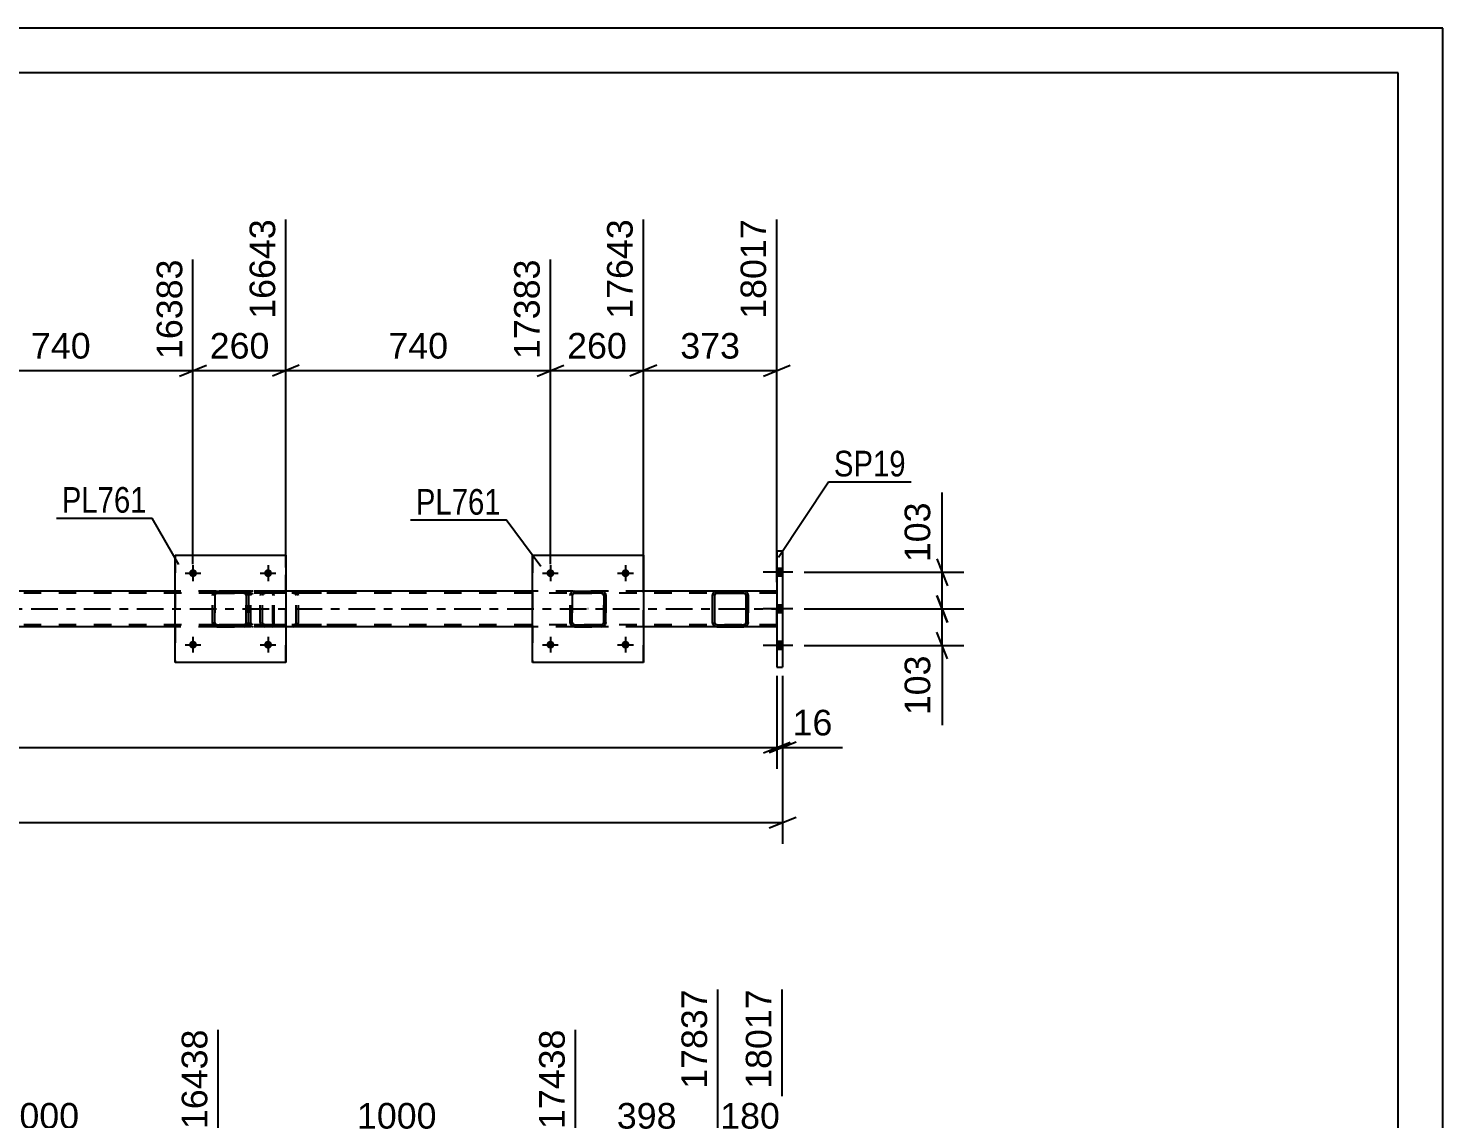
# Model space of a CAD drawing. Header units: millimetres. Extents: x 0 to 3377, y 0 to 1913.
# Drawn here: x 682.7 to 841, y 472 to 594 of the extents above; entities that cross this region are included whole.
import ezdxf

# ---------------------------------------------------------------- set-up
doc = ezdxf.new("R2010")
doc.units = ezdxf.units.MM
doc.linetypes.add('DXK_LINE_DOT2', pattern=[3.9198, 1.9599, -1.9599])
doc.linetypes.add('DXK_LINE_DOT3', pattern=[5.9187, 2.979, -0.9799, 0.9799, -0.9799])
doc.styles.add('Arial', font='ARIAL.TTF', dxfattribs={"height": 0.2})
doc.styles.add('Arial Narrow', font='ARIALN.TTF', dxfattribs={"height": 0.2})

# ---------------------------------------------------------------- blocks, each defined once
blk = doc.blocks.new('Unknown-203723820-1133')
at = {"color": 5, "linetype": 'Continuous'}
for p, q in [((841, 594), (0, 594)), ((841, 0), (841, 594)), ((836, 589), (5, 589)), ((836, 5), (836, 589))]:
    blk.add_line(p, q, dxfattribs=at)
blk = doc.blocks.new('Part-203723820-5735 - 5729')
at = {"color": 2, "linetype": 'Continuous'}
for p, q in [((766.49, 535.54), (767.13, 535.54)), ((766.49, 535.54), (766.49, 522.54)), ((767.13, 535.54), (767.13, 522.54)), ((766.49, 522.54), (767.13, 522.54))]:
    blk.add_line(p, q, dxfattribs=at)
blk = doc.blocks.new('Part-203723820-5750 - 5729')
at = {"color": 7, "linetype": 'DXK_LINE_DOT2'}
for p, q in [((708.72, 530.75), (708.68, 530.56)), ((708.68, 527.52), (708.68, 530.56)), ((708.94, 530.56), (708.96, 530.65)), ((708.94, 527.52), (708.94, 530.56)), ((708.96, 530.65), (709.01, 530.73)), ((709.19, 531.04), (709, 531.01)), ((709.01, 530.73), (709.1, 530.78)), ((709.1, 530.78), (709.19, 530.8)), ((718.08, 531.04), (709.19, 531.04)), ((718.08, 530.8), (709.19, 530.8)), ((712.62, 531.01), (712.43, 531.04)), ((712.43, 530.8), (712.53, 530.78)), ((712.53, 530.78), (712.61, 530.73)), ((712.61, 530.73), (712.67, 530.65)), ((712.67, 530.65), (712.68, 530.56)), ((712.68, 527.52), (712.68, 530.56)), ((712.9, 530.73), (712.9, 530.75)), ((712.94, 530.56), (712.9, 530.73)), ((712.94, 527.52), (712.94, 530.56)), ((708.68, 527.52), (708.72, 527.34)), ((708.96, 527.43), (708.94, 527.52)), ((709.01, 527.35), (708.96, 527.43)), ((709, 527.08), (709.19, 527.04)), ((709.1, 527.3), (709.01, 527.35)), ((709.19, 527.28), (709.1, 527.3)), ((718.08, 527.28), (709.19, 527.28)), ((712.53, 527.3), (712.43, 527.28)), ((712.43, 527.04), (712.62, 527.08)), ((712.61, 527.35), (712.53, 527.3)), ((712.67, 527.43), (712.61, 527.35)), ((712.68, 527.52), (712.67, 527.43)), ((712.9, 527.34), (712.94, 527.52)), ((718.08, 527.04), (709.19, 527.04))]:
    blk.add_line(p, q, dxfattribs=at)
for centre, start, end in [((709.17, 530.54), 110.7583, 155.68), ((712.45, 530.54), 24.32, 69.2417), ((709.17, 527.54), 204.32, 249.2417), ((712.45, 527.54), 290.7583, 335.68)]:
    blk.add_arc(centre, 0.496, start, end, dxfattribs=at)
blk = doc.blocks.new('Part-203723820-5755 - 5729')
at = {"color": 7, "linetype": 'DXK_LINE_DOT2'}
for p, q in [((766.49, 530.8), (91.16, 530.8)), ((711.55, 531.04), (699.15, 531.04)), ((751.55, 531.04), (739.15, 531.04)), ((766.49, 527.04), (766.49, 531.04)), ((766.49, 527.28), (91.16, 527.28)), ((711.55, 527.04), (699.15, 527.04)), ((751.55, 527.04), (739.15, 527.04)), ((762.82, 527.04), (759.76, 527.04))]:
    blk.add_line(p, q, dxfattribs=at)
at = {"color": 2, "linetype": 'Continuous'}
for p, q in [((699.15, 531.04), (671.55, 531.04)), ((739.15, 531.04), (711.55, 531.04)), ((766.49, 531.04), (751.55, 531.04)), ((699.15, 527.04), (671.55, 527.04)), ((739.15, 527.04), (711.55, 527.04)), ((759.76, 527.04), (751.55, 527.04)), ((766.49, 527.04), (762.82, 527.04))]:
    blk.add_line(p, q, dxfattribs=at)
at = {"color": 7, "linetype": 'DXK_LINE_DOT3'}
blk.add_line((91.16, 529.04), (766.49, 529.04), dxfattribs=at)
blk = doc.blocks.new('Bolt-203723820-5824 - 5729')
at = {"linetype": 'Continuous'}
for points in [[(767.13, 532.7), (767.13, 533.58), (766.49, 533.58), (766.49, 532.7)], [(767.13, 532.7), (767.13, 533.58), (766.49, 533.58), (766.49, 532.7)], [(767.13, 532.7), (767.13, 533.58), (766.49, 533.58), (766.49, 532.7)], [(767.13, 528.6), (767.13, 529.48), (766.49, 529.48), (766.49, 528.6)], [(767.13, 528.6), (767.13, 529.48), (766.49, 529.48), (766.49, 528.6)], [(767.13, 524.5), (767.13, 525.38), (766.49, 525.38), (766.49, 524.5)], [(767.13, 524.5), (767.13, 525.38), (766.49, 525.38), (766.49, 524.5)], [(767.13, 524.5), (767.13, 525.38), (766.49, 525.38), (766.49, 524.5)]]:
    blk.add_hatch(color=1, dxfattribs=at).paths.add_polyline_path(points)
at = {"color": 1, "linetype": 'Continuous'}
for p, q in [((767.13, 533.58), (766.49, 533.58)), ((767.13, 533.58), (766.49, 533.58)), ((767.13, 533.58), (766.49, 533.58)), ((768.29, 533.14), (764.97, 533.14)), ((768.29, 533.14), (764.97, 533.14)), ((768.29, 533.14), (764.97, 533.14)), ((767.13, 532.7), (766.49, 532.7)), ((767.13, 532.7), (766.49, 532.7)), ((767.13, 532.7), (766.49, 532.7)), ((768.29, 529.04), (764.97, 529.04)), ((768.29, 529.04), (764.97, 529.04)), ((767.13, 529.48), (766.49, 529.48)), ((767.13, 529.48), (766.49, 529.48)), ((767.13, 528.6), (766.49, 528.6)), ((767.13, 528.6), (766.49, 528.6)), ((768.29, 524.94), (764.97, 524.94)), ((768.29, 524.94), (764.97, 524.94)), ((768.29, 524.94), (764.97, 524.94)), ((767.13, 525.38), (766.49, 525.38)), ((767.13, 525.38), (766.49, 525.38)), ((767.13, 525.38), (766.49, 525.38)), ((767.13, 524.5), (766.49, 524.5)), ((767.13, 524.5), (766.49, 524.5)), ((767.13, 524.5), (766.49, 524.5))]:
    blk.add_line(p, q, dxfattribs=at)
blk = doc.blocks.new('Part-203723820-6000 - 5729')
at = {"color": 2, "linetype": 'Continuous'}
for p, q in [((699.15, 523.04), (699.15, 535.04)), ((699.15, 535.04), (699.15, 535.04)), ((699.15, 535.04), (711.55, 535.04)), ((711.55, 535.04), (711.55, 523.04)), ((699.15, 523.04), (699.15, 523.04)), ((711.55, 523.04), (699.15, 523.04))]:
    blk.add_line(p, q, dxfattribs=at)
at = {"color": 7, "linetype": 'DXK_LINE_DOT2'}
for p, q in [((699.15, 535.04), (699.15, 523.04)), ((699.15, 535.04), (699.15, 535.04)), ((711.55, 523.04), (711.55, 535.04)), ((699.15, 523.04), (699.15, 523.04))]:
    blk.add_line(p, q, dxfattribs=at)
blk = doc.blocks.new('Bolt-203723820-5936 - 5729')
at = {"linetype": 'Continuous'}
for points in [[(740.71, 533.04), (740.72, 533.13), (740.75, 533.22), (740.8, 533.3), (740.86, 533.37), (740.93, 533.42), (741.02, 533.46), (741.11, 533.48), (741.2, 533.48), (741.29, 533.46), (741.37, 533.42), (741.45, 533.37), (741.51, 533.3), (741.55, 533.22), (741.58, 533.13), (741.59, 533.04), (741.58, 532.95), (741.55, 532.86), (741.51, 532.78), (741.45, 532.71), (741.37, 532.66), (741.29, 532.62), (741.2, 532.6), (741.11, 532.6), (741.02, 532.62), (740.93, 532.66), (740.86, 532.71), (740.8, 532.78), (740.75, 532.86), (740.72, 532.95)], [(749.11, 533.04), (749.12, 533.13), (749.15, 533.22), (749.2, 533.3), (749.26, 533.37), (749.33, 533.42), (749.42, 533.46), (749.51, 533.48), (749.6, 533.48), (749.69, 533.46), (749.77, 533.42), (749.85, 533.37), (749.91, 533.3), (749.95, 533.22), (749.98, 533.13), (749.99, 533.04), (749.98, 532.95), (749.95, 532.86), (749.91, 532.78), (749.85, 532.71), (749.77, 532.66), (749.69, 532.62), (749.6, 532.6), (749.51, 532.6), (749.42, 532.62), (749.33, 532.66), (749.26, 532.71), (749.2, 532.78), (749.15, 532.86), (749.12, 532.95)]]:
    blk.add_hatch(color=1, dxfattribs=at).paths.add_polyline_path(points)
at = {"color": 1, "linetype": 'Continuous'}
for p, q in [((741.15, 533.92), (741.15, 532.16)), ((749.55, 533.92), (749.55, 532.16)), ((740.27, 533.04), (742.03, 533.04)), ((748.67, 533.04), (750.43, 533.04))]:
    blk.add_line(p, q, dxfattribs=at)
blk = doc.blocks.new('Part-203723820-5834 - 5729')
at = {"color": 2, "linetype": 'Continuous'}
for p, q in [((759.28, 530.56), (759.32, 530.74)), ((759.28, 530.56), (759.29, 530.56)), ((759.28, 527.52), (759.28, 530.56)), ((759.32, 530.74), (759.29, 530.56)), ((759.29, 527.52), (759.29, 530.56)), ((759.53, 530.56), (759.54, 530.65)), ((759.53, 527.52), (759.53, 530.56)), ((759.54, 530.65), (759.6, 530.73)), ((759.58, 531), (759.76, 531.04)), ((759.77, 531.04), (759.58, 531)), ((759.6, 530.73), (759.67, 530.78)), ((759.67, 530.78), (759.77, 530.8)), ((759.77, 531.04), (759.76, 531.04)), ((759.76, 531.04), (762.8, 531.04)), ((759.77, 531.04), (762.81, 531.04)), ((759.77, 530.8), (762.81, 530.8)), ((762.8, 531.04), (762.81, 531.04)), ((762.8, 531.04), (762.81, 531.04)), ((762.99, 531), (762.81, 531.04)), ((762.81, 530.8), (762.9, 530.78)), ((762.97, 530.73), (762.89, 530.78)), ((762.9, 530.78), (762.98, 530.73)), ((763.02, 530.65), (762.97, 530.73)), ((762.98, 530.73), (763.03, 530.65)), ((763.04, 530.56), (763.02, 530.65)), ((763.03, 530.65), (763.05, 530.56)), ((763.04, 530.56), (763.05, 530.56)), ((763.04, 527.52), (763.04, 530.56)), ((763.05, 527.52), (763.05, 530.56)), ((763.29, 530.56), (763.25, 530.74)), ((763.29, 527.52), (763.29, 530.56)), ((759.29, 527.52), (759.28, 527.52)), ((759.32, 527.34), (759.28, 527.52)), ((759.29, 527.52), (759.32, 527.34)), ((759.54, 527.43), (759.53, 527.52)), ((759.6, 527.35), (759.54, 527.43)), ((759.58, 527.08), (759.58, 527.08)), ((759.58, 527.08), (759.58, 527.08)), ((759.67, 527.3), (759.6, 527.35)), ((759.77, 527.28), (759.67, 527.3)), ((759.76, 527.28), (762.8, 527.28)), ((759.77, 527.28), (762.81, 527.28)), ((762.8, 527.28), (762.89, 527.3)), ((762.8, 527.28), (762.81, 527.28)), ((762.9, 527.3), (762.81, 527.28)), ((762.89, 527.3), (762.97, 527.35)), ((762.98, 527.35), (762.9, 527.3)), ((762.97, 527.35), (763.02, 527.43)), ((763.03, 527.43), (762.98, 527.35)), ((763.02, 527.43), (763.04, 527.52)), ((763.05, 527.52), (763.03, 527.43)), ((763.04, 527.52), (763.05, 527.52)), ((763.25, 527.34), (763.29, 527.52)), ((759.58, 527.08), (759.77, 527.04)), ((759.77, 527.04), (762.81, 527.04)), ((762.81, 527.04), (762.99, 527.08))]:
    blk.add_line(p, q, dxfattribs=at)
at = {"color": 7, "linetype": 'DXK_LINE_DOT2'}
for p, q in [((759.54, 530.65), (759.52, 530.56)), ((759.53, 530.56), (759.52, 530.56)), ((759.52, 530.56), (759.52, 527.52)), ((759.59, 530.73), (759.54, 530.65)), ((759.67, 530.78), (759.59, 530.73)), ((759.76, 530.8), (759.67, 530.78)), ((759.76, 530.8), (759.77, 530.8)), ((762.8, 530.8), (759.76, 530.8)), ((762.81, 530.8), (762.8, 530.8)), ((762.81, 530.8), (762.8, 530.8)), ((762.81, 531.04), (762.99, 531)), ((762.89, 530.78), (762.9, 530.78)), ((763.25, 530.74), (763.28, 530.56)), ((763.29, 530.56), (763.28, 530.56)), ((763.28, 530.56), (763.28, 527.52)), ((759.52, 527.52), (759.53, 527.52)), ((759.52, 527.52), (759.54, 527.43)), ((759.54, 527.43), (759.59, 527.35)), ((759.59, 527.35), (759.67, 527.3)), ((759.67, 527.3), (759.67, 527.3)), ((759.77, 527.28), (759.76, 527.28)), ((762.99, 527.08), (762.8, 527.04)), ((763.04, 527.52), (763.04, 527.52)), ((763.28, 527.52), (763.25, 527.34)), ((763.28, 527.52), (763.29, 527.52)), ((759.76, 527.04), (759.58, 527.08)), ((759.77, 527.04), (759.76, 527.04)), ((759.76, 527.04), (762.8, 527.04)), ((762.8, 527.04), (762.81, 527.04))]:
    blk.add_line(p, q, dxfattribs=at)
at = {"color": 2, "linetype": 'Continuous'}
for centre, start, end in [((759.76, 530.56), 112.5006, 157.5006), ((759.77, 530.56), 112.5006, 157.5006), ((762.81, 530.56), 22.5006, 67.5006), ((759.76, 527.52), 202.5006, 247.5006), ((759.77, 527.52), 202.5006, 247.5006), ((762.81, 527.52), 292.5006, 337.5006)]:
    blk.add_arc(centre, 0.48, start, end, dxfattribs=at)
at = {"color": 7, "linetype": 'DXK_LINE_DOT2'}
for centre, start, end in [((762.8, 530.56), 22.5006, 67.5006), ((762.8, 527.52), 292.5006, 337.5006)]:
    blk.add_arc(centre, 0.48, start, end, dxfattribs=at)
blk = doc.blocks.new('Part-203723820-5845 - 5729')
at = {"color": 7, "linetype": 'DXK_LINE_DOT2'}
for p, q in [((709.96, 531.04), (703.03, 531.04)), ((709.96, 530.8), (703.03, 530.8)), ((707.4, 530.75), (707.37, 530.56)), ((707.37, 527.52), (707.37, 530.56)), ((707.62, 530.56), (707.64, 530.65)), ((707.62, 527.52), (707.62, 530.56)), ((707.64, 530.65), (707.69, 530.73)), ((707.87, 531.04), (707.68, 531.01)), ((707.69, 530.73), (707.77, 530.78)), ((707.77, 530.78), (707.87, 530.8)), ((708.68, 530.8), (708.68, 531.04)), ((710.06, 531.01), (709.96, 531.04)), ((709.96, 530.8), (710.01, 530.78)), ((710.01, 530.78), (710.06, 530.73)), ((710.15, 530.9), (710.06, 531.01)), ((710.06, 530.73), (710.08, 530.65)), ((710.08, 530.65), (710.09, 530.56)), ((710.09, 527.52), (710.09, 530.56)), ((710.21, 530.75), (710.15, 530.9)), ((710.23, 530.56), (710.21, 530.75)), ((710.23, 527.52), (710.23, 530.56)), ((709.96, 527.28), (703.03, 527.28)), ((707.37, 527.52), (707.4, 527.34)), ((707.64, 527.43), (707.62, 527.52)), ((707.69, 527.35), (707.64, 527.43)), ((707.68, 527.08), (707.87, 527.04)), ((707.77, 527.3), (707.69, 527.35)), ((707.87, 527.28), (707.77, 527.3)), ((708.68, 527.04), (708.68, 527.28)), ((710.01, 527.3), (709.96, 527.28)), ((709.96, 527.04), (710.06, 527.08)), ((710.06, 527.35), (710.01, 527.3)), ((710.08, 527.43), (710.06, 527.35)), ((710.06, 527.08), (710.15, 527.18)), ((710.09, 527.52), (710.08, 527.43)), ((710.15, 527.18), (710.21, 527.34)), ((710.21, 527.34), (710.23, 527.52)), ((709.96, 527.04), (703.03, 527.04))]:
    blk.add_line(p, q, dxfattribs=at)
for centre, start, end in [((707.85, 530.55), 111.1941, 156.1506), ((707.85, 527.54), 203.8494, 248.8059)]:
    blk.add_arc(centre, 0.492, start, end, dxfattribs=at)
blk = doc.blocks.new('Bolt-203723820-5917 - 5729')
at = {"linetype": 'Continuous'}
for points in [[(740.71, 525.04), (740.72, 525.13), (740.75, 525.22), (740.8, 525.3), (740.86, 525.37), (740.93, 525.42), (741.02, 525.46), (741.11, 525.48), (741.2, 525.48), (741.29, 525.46), (741.37, 525.42), (741.45, 525.37), (741.51, 525.3), (741.55, 525.22), (741.58, 525.13), (741.59, 525.04), (741.58, 524.95), (741.55, 524.86), (741.51, 524.78), (741.45, 524.71), (741.37, 524.66), (741.29, 524.62), (741.2, 524.6), (741.11, 524.6), (741.02, 524.62), (740.93, 524.66), (740.86, 524.71), (740.8, 524.78), (740.75, 524.86), (740.72, 524.95)], [(749.11, 525.04), (749.12, 525.13), (749.15, 525.22), (749.2, 525.3), (749.26, 525.37), (749.33, 525.42), (749.42, 525.46), (749.51, 525.48), (749.6, 525.48), (749.69, 525.46), (749.77, 525.42), (749.85, 525.37), (749.91, 525.3), (749.95, 525.22), (749.98, 525.13), (749.99, 525.04), (749.98, 524.95), (749.95, 524.86), (749.91, 524.78), (749.85, 524.71), (749.77, 524.66), (749.69, 524.62), (749.6, 524.6), (749.51, 524.6), (749.42, 524.62), (749.33, 524.66), (749.26, 524.71), (749.2, 524.78), (749.15, 524.86), (749.12, 524.95)]]:
    blk.add_hatch(color=1, dxfattribs=at).paths.add_polyline_path(points)
at = {"color": 1, "linetype": 'Continuous'}
for p, q in [((741.15, 525.92), (741.15, 524.16)), ((749.55, 525.92), (749.55, 524.16)), ((740.27, 525.04), (742.03, 525.04)), ((748.67, 525.04), (750.43, 525.04))]:
    blk.add_line(p, q, dxfattribs=at)
blk = doc.blocks.new('Bolt-203723820-5918 - 5729')
at = {"linetype": 'Continuous'}
for points in [[(700.71, 533.04), (700.72, 533.13), (700.75, 533.22), (700.8, 533.3), (700.86, 533.37), (700.93, 533.42), (701.02, 533.46), (701.11, 533.48), (701.2, 533.48), (701.29, 533.46), (701.37, 533.42), (701.45, 533.37), (701.51, 533.3), (701.55, 533.22), (701.58, 533.13), (701.59, 533.04), (701.58, 532.95), (701.55, 532.86), (701.51, 532.78), (701.45, 532.71), (701.37, 532.66), (701.29, 532.62), (701.2, 532.6), (701.11, 532.6), (701.02, 532.62), (700.93, 532.66), (700.86, 532.71), (700.8, 532.78), (700.75, 532.86), (700.72, 532.95)], [(709.11, 533.04), (709.12, 533.13), (709.15, 533.22), (709.2, 533.3), (709.26, 533.37), (709.33, 533.42), (709.42, 533.46), (709.51, 533.48), (709.6, 533.48), (709.69, 533.46), (709.77, 533.42), (709.85, 533.37), (709.91, 533.3), (709.95, 533.22), (709.98, 533.13), (709.99, 533.04), (709.98, 532.95), (709.95, 532.86), (709.91, 532.78), (709.85, 532.71), (709.77, 532.66), (709.69, 532.62), (709.6, 532.6), (709.51, 532.6), (709.42, 532.62), (709.33, 532.66), (709.26, 532.71), (709.2, 532.78), (709.15, 532.86), (709.12, 532.95)]]:
    blk.add_hatch(color=1, dxfattribs=at).paths.add_polyline_path(points)
at = {"color": 1, "linetype": 'Continuous'}
for p, q in [((701.15, 533.92), (701.15, 532.16)), ((709.55, 533.92), (709.55, 532.16)), ((700.27, 533.04), (702.03, 533.04)), ((708.67, 533.04), (710.43, 533.04))]:
    blk.add_line(p, q, dxfattribs=at)
blk = doc.blocks.new('Bolt-203723820-5919 - 5729')
at = {"linetype": 'Continuous'}
for points in [[(700.71, 525.04), (700.72, 525.13), (700.75, 525.22), (700.8, 525.3), (700.86, 525.37), (700.93, 525.42), (701.02, 525.46), (701.11, 525.48), (701.2, 525.48), (701.29, 525.46), (701.37, 525.42), (701.45, 525.37), (701.51, 525.3), (701.55, 525.22), (701.58, 525.13), (701.59, 525.04), (701.58, 524.95), (701.55, 524.86), (701.51, 524.78), (701.45, 524.71), (701.37, 524.66), (701.29, 524.62), (701.2, 524.6), (701.11, 524.6), (701.02, 524.62), (700.93, 524.66), (700.86, 524.71), (700.8, 524.78), (700.75, 524.86), (700.72, 524.95)], [(709.11, 525.04), (709.12, 525.13), (709.15, 525.22), (709.2, 525.3), (709.26, 525.37), (709.33, 525.42), (709.42, 525.46), (709.51, 525.48), (709.6, 525.48), (709.69, 525.46), (709.77, 525.42), (709.85, 525.37), (709.91, 525.3), (709.95, 525.22), (709.98, 525.13), (709.99, 525.04), (709.98, 524.95), (709.95, 524.86), (709.91, 524.78), (709.85, 524.71), (709.77, 524.66), (709.69, 524.62), (709.6, 524.6), (709.51, 524.6), (709.42, 524.62), (709.33, 524.66), (709.26, 524.71), (709.2, 524.78), (709.15, 524.86), (709.12, 524.95)]]:
    blk.add_hatch(color=1, dxfattribs=at).paths.add_polyline_path(points)
at = {"color": 1, "linetype": 'Continuous'}
for p, q in [((701.15, 525.92), (701.15, 524.16)), ((709.55, 525.92), (709.55, 524.16)), ((700.27, 525.04), (702.03, 525.04)), ((708.67, 525.04), (710.43, 525.04))]:
    blk.add_line(p, q, dxfattribs=at)
blk = doc.blocks.new('Part-203723820-5973 - 5729')
at = {"color": 7, "linetype": 'DXK_LINE_DOT2'}
for p, q in [((743.35, 530.56), (743.38, 530.75)), ((743.39, 530.74), (743.35, 530.56)), ((743.35, 527.52), (743.35, 530.56)), ((743.35, 530.56), (743.35, 530.56)), ((743.35, 527.52), (743.35, 530.56)), ((743.59, 530.56), (743.61, 530.65)), ((743.61, 530.65), (743.59, 530.56)), ((743.59, 527.52), (743.59, 530.56)), ((743.59, 530.56), (743.59, 530.56)), ((743.59, 530.56), (743.59, 527.52)), ((743.61, 530.65), (743.66, 530.73)), ((743.66, 530.73), (743.61, 530.65)), ((743.64, 531.01), (743.83, 531.04)), ((743.83, 531.04), (743.65, 531)), ((743.66, 530.73), (743.74, 530.78)), ((743.74, 530.78), (743.66, 530.73)), ((743.74, 530.78), (743.83, 530.8)), ((743.83, 530.8), (743.74, 530.78)), ((743.83, 531.04), (746.87, 531.04)), ((743.83, 531.04), (743.83, 531.04)), ((743.83, 531.04), (746.87, 531.04)), ((743.83, 530.8), (746.87, 530.8)), ((743.83, 530.8), (743.83, 530.8)), ((746.87, 530.8), (743.83, 530.8)), ((746.87, 531.04), (746.87, 531.04)), ((746.87, 531.04), (747.05, 531.01)), ((747.06, 531), (746.87, 531.04)), ((746.87, 530.8), (746.87, 530.8)), ((746.87, 530.8), (746.96, 530.78)), ((746.96, 530.78), (746.87, 530.8)), ((746.96, 530.78), (746.96, 530.78)), ((746.96, 530.78), (747.04, 530.73)), ((747.04, 530.73), (746.96, 530.78)), ((747.04, 530.73), (747.09, 530.65)), ((747.09, 530.65), (747.04, 530.73)), ((747.09, 530.65), (747.11, 530.56)), ((747.11, 530.56), (747.09, 530.65)), ((747.11, 527.52), (747.11, 530.56)), ((747.11, 530.56), (747.11, 530.56)), ((747.11, 530.56), (747.11, 527.52)), ((747.31, 530.75), (747.35, 530.56)), ((747.35, 530.56), (747.32, 530.74)), ((747.35, 527.52), (747.35, 530.56)), ((747.35, 530.56), (747.35, 530.56)), ((747.35, 530.56), (747.35, 527.52)), ((743.35, 527.52), (743.35, 527.52)), ((743.38, 527.34), (743.35, 527.52)), ((743.35, 527.52), (743.39, 527.34)), ((743.59, 527.52), (743.59, 527.52)), ((743.61, 527.43), (743.59, 527.52)), ((743.59, 527.52), (743.61, 527.43)), ((743.66, 527.35), (743.61, 527.43)), ((743.61, 527.43), (743.66, 527.35)), ((743.64, 527.08), (743.65, 527.08)), ((743.83, 527.04), (743.64, 527.08)), ((743.65, 527.08), (743.83, 527.04)), ((743.74, 527.3), (743.66, 527.35)), ((743.66, 527.35), (743.74, 527.3)), ((743.83, 527.28), (743.74, 527.3)), ((743.74, 527.3), (743.83, 527.28)), ((743.83, 527.28), (746.87, 527.28)), ((743.83, 527.28), (743.83, 527.28)), ((743.83, 527.28), (746.87, 527.28)), ((746.96, 527.3), (746.87, 527.28)), ((746.87, 527.28), (746.96, 527.3)), ((746.87, 527.28), (746.87, 527.28)), ((747.05, 527.08), (746.87, 527.04)), ((746.87, 527.04), (747.06, 527.08)), ((747.04, 527.35), (746.96, 527.3)), ((746.96, 527.3), (747.04, 527.35)), ((747.09, 527.43), (747.04, 527.35)), ((747.04, 527.35), (747.09, 527.43)), ((747.11, 527.52), (747.09, 527.43)), ((747.09, 527.43), (747.11, 527.52)), ((747.11, 527.52), (747.11, 527.52)), ((747.35, 527.52), (747.31, 527.34)), ((747.32, 527.34), (747.35, 527.52)), ((747.35, 527.52), (747.35, 527.52)), ((743.83, 527.04), (746.87, 527.04)), ((743.83, 527.04), (743.83, 527.04)), ((743.83, 527.04), (746.87, 527.04)), ((746.87, 527.04), (746.87, 527.04))]:
    blk.add_line(p, q, dxfattribs=at)
at = {"color": 7, "linetype": 'DXK_LINE_DOT3'}
blk.add_line((745.36, 529.04), (745.34, 529.04), dxfattribs=at)
at = {"color": 7, "linetype": 'DXK_LINE_DOT2'}
for centre, start, end in [((743.83, 530.56), 112.5, 157.5), ((743.83, 530.56), 112.5, 157.5), ((746.87, 530.56), 22.5, 67.5), ((746.87, 530.56), 22.5, 67.5), ((743.83, 527.52), 202.5, 247.5), ((743.83, 527.52), 202.5, 247.5), ((746.87, 527.52), 292.5, 337.5), ((746.87, 527.52), 292.5, 337.5)]:
    blk.add_arc(centre, 0.48, start, end, dxfattribs=at)
blk = doc.blocks.new('Part-203723820-5978 - 5729')
at = {"color": 2, "linetype": 'Continuous'}
for p, q in [((739.15, 523.04), (739.15, 535.04)), ((739.15, 535.04), (739.15, 535.04)), ((739.15, 535.04), (751.55, 535.04)), ((751.55, 535.04), (751.55, 523.04)), ((739.15, 523.04), (739.15, 523.04)), ((751.55, 523.04), (739.15, 523.04))]:
    blk.add_line(p, q, dxfattribs=at)
at = {"color": 7, "linetype": 'DXK_LINE_DOT2'}
for p, q in [((739.15, 535.04), (739.15, 523.04)), ((739.15, 535.04), (739.15, 535.04)), ((751.55, 523.04), (751.55, 535.04)), ((739.15, 523.04), (739.15, 523.04))]:
    blk.add_line(p, q, dxfattribs=at)
blk = doc.blocks.new('Part-203723820-5995 - 5729')
at = {"color": 7, "linetype": 'DXK_LINE_DOT2'}
for p, q in [((703.35, 530.56), (703.38, 530.75)), ((703.39, 530.74), (703.35, 530.56)), ((703.35, 527.52), (703.35, 530.56)), ((703.35, 530.56), (703.35, 530.56)), ((703.35, 527.52), (703.35, 530.56)), ((703.59, 530.56), (703.61, 530.65)), ((703.61, 530.65), (703.59, 530.56)), ((703.59, 527.52), (703.59, 530.56)), ((703.59, 530.56), (703.59, 530.56)), ((703.59, 530.56), (703.59, 527.52)), ((703.61, 530.65), (703.66, 530.73)), ((703.66, 530.73), (703.61, 530.65)), ((703.64, 531.01), (703.83, 531.04)), ((703.83, 531.04), (703.65, 531)), ((703.66, 530.73), (703.74, 530.78)), ((703.74, 530.78), (703.66, 530.73)), ((703.74, 530.78), (703.83, 530.8)), ((703.83, 530.8), (703.74, 530.78)), ((703.83, 531.04), (706.87, 531.04)), ((703.83, 531.04), (703.83, 531.04)), ((703.83, 531.04), (706.87, 531.04)), ((703.83, 530.8), (706.87, 530.8)), ((703.83, 530.8), (703.83, 530.8)), ((706.87, 530.8), (703.83, 530.8)), ((706.87, 531.04), (706.87, 531.04)), ((706.87, 531.04), (707.05, 531.01)), ((707.06, 531), (706.87, 531.04)), ((706.87, 530.8), (706.87, 530.8)), ((706.87, 530.8), (706.96, 530.78)), ((706.96, 530.78), (706.87, 530.8)), ((706.96, 530.78), (706.96, 530.78)), ((706.96, 530.78), (707.04, 530.73)), ((707.04, 530.73), (706.96, 530.78)), ((707.04, 530.73), (707.09, 530.65)), ((707.09, 530.65), (707.04, 530.73)), ((707.09, 530.65), (707.11, 530.56)), ((707.11, 530.56), (707.09, 530.65)), ((707.11, 527.52), (707.11, 530.56)), ((707.11, 530.56), (707.11, 530.56)), ((707.11, 530.56), (707.11, 527.52)), ((707.31, 530.75), (707.35, 530.56)), ((707.35, 530.56), (707.32, 530.74)), ((707.35, 527.52), (707.35, 530.56)), ((707.35, 530.56), (707.35, 530.56)), ((707.35, 530.56), (707.35, 527.52)), ((703.35, 527.52), (703.35, 527.52)), ((703.38, 527.34), (703.35, 527.52)), ((703.35, 527.52), (703.39, 527.34)), ((703.59, 527.52), (703.59, 527.52)), ((703.61, 527.43), (703.59, 527.52)), ((703.59, 527.52), (703.61, 527.43)), ((703.66, 527.35), (703.61, 527.43)), ((703.61, 527.43), (703.66, 527.35)), ((703.64, 527.08), (703.65, 527.08)), ((703.83, 527.04), (703.64, 527.08)), ((703.65, 527.08), (703.83, 527.04)), ((703.74, 527.3), (703.66, 527.35)), ((703.66, 527.35), (703.74, 527.3)), ((703.83, 527.28), (703.74, 527.3)), ((703.74, 527.3), (703.83, 527.28)), ((703.83, 527.28), (706.87, 527.28)), ((703.83, 527.28), (703.83, 527.28)), ((703.83, 527.28), (706.87, 527.28)), ((706.96, 527.3), (706.87, 527.28)), ((706.87, 527.28), (706.96, 527.3)), ((706.87, 527.28), (706.87, 527.28)), ((707.05, 527.08), (706.87, 527.04)), ((706.87, 527.04), (707.06, 527.08)), ((707.04, 527.35), (706.96, 527.3)), ((706.96, 527.3), (707.04, 527.35)), ((707.09, 527.43), (707.04, 527.35)), ((707.04, 527.35), (707.09, 527.43)), ((707.11, 527.52), (707.09, 527.43)), ((707.09, 527.43), (707.11, 527.52)), ((707.11, 527.52), (707.11, 527.52)), ((707.35, 527.52), (707.31, 527.34)), ((707.32, 527.34), (707.35, 527.52)), ((707.35, 527.52), (707.35, 527.52)), ((703.83, 527.04), (706.87, 527.04)), ((703.83, 527.04), (703.83, 527.04)), ((703.83, 527.04), (706.87, 527.04)), ((706.87, 527.04), (706.87, 527.04))]:
    blk.add_line(p, q, dxfattribs=at)
at = {"color": 7, "linetype": 'DXK_LINE_DOT3'}
blk.add_line((705.36, 529.04), (705.34, 529.04), dxfattribs=at)
at = {"color": 7, "linetype": 'DXK_LINE_DOT2'}
for centre, start, end in [((703.83, 530.56), 112.5, 157.5), ((703.83, 530.56), 112.5, 157.5), ((706.87, 530.56), 22.5, 67.5), ((706.87, 530.56), 22.5, 67.5), ((703.83, 527.52), 202.5, 247.5), ((703.83, 527.52), 202.5, 247.5), ((706.87, 527.52), 292.5, 337.5), ((706.87, 527.52), 292.5, 337.5)]:
    blk.add_arc(centre, 0.48, start, end, dxfattribs=at)
blk = doc.blocks.new('StraightDimension-203723820-8883 - 5729')
at = {"color": 7, "linetype": 'Continuous'}
for p, q in [((784.4, 530.54), (785.6, 527.54)), ((769.53, 529.04), (787.4, 529.04)), ((785, 524.94), (785, 529.04)), ((785.6, 523.44), (784.4, 526.44)), ((769.53, 524.94), (787.4, 524.94))]:
    blk.add_line(p, q, dxfattribs=at)
at = {"color": 0}
blk.add_wipeout([(784.25, 524.42), (780.05, 524.42), (780.05, 516.55), (784.25, 516.55)], dxfattribs=at)
at = {"color": 7, "linetype": 'Continuous'}
blk.add_line((785, 524.94), (785, 516.02), dxfattribs=at)
blk.add_line((785, 524.94), (785, 516.02), dxfattribs=at)
at = {"color": 3, "style": 'Arial'}
blk.add_text('103', height=2.865, rotation=90.0002, dxfattribs=at).set_placement((783.65, 517.15))
blk = doc.blocks.new('StraightDimension-203723820-6079 - 5729')
at = {"color": 7, "linetype": 'Continuous'}
for p, q in [((766.49, 521.54), (766.49, 511.14)), ((767.13, 521.54), (767.13, 511.14)), ((764.99, 512.94), (767.99, 514.14)), ((768.63, 514.14), (765.63, 512.94)), ((766.49, 513.54), (767.13, 513.54))]:
    blk.add_line(p, q, dxfattribs=at)
at = {"color": 0}
blk.add_wipeout([(773.3, 514.29), (773.3, 518.49), (767.65, 518.49), (767.65, 514.29)], dxfattribs=at)
at = {"color": 7, "linetype": 'Continuous'}
blk.add_line((767.13, 513.54), (773.83, 513.54), dxfattribs=at)
blk.add_line((767.13, 513.54), (773.83, 513.54), dxfattribs=at)
at = {"color": 3, "style": 'Arial'}
blk.add_text('16', height=2.865, dxfattribs=at).set_placement((768.25, 514.89))
blk = doc.blocks.new('StraightDimension-203723820-6089 - 5729')
at = {"color": 7, "linetype": 'Continuous'}
for p, q in [((766.49, 521.54), (766.49, 511.14)), ((57.32, 513.54), (766.49, 513.54)), ((764.99, 512.94), (767.99, 514.14))]:
    blk.add_line(p, q, dxfattribs=at)
blk = doc.blocks.new('StraightDimension-203723820-6110 - 5729')
at = {"color": 7, "linetype": 'Continuous'}
for p, q in [((767.13, 521.54), (767.13, 502.75)), ((56.68, 505.15), (767.13, 505.15)), ((765.63, 504.55), (768.63, 505.75))]:
    blk.add_line(p, q, dxfattribs=at)
blk = doc.blocks.new('StraightDimension-203723820-8885 - 5729')
at = {"color": 7, "linetype": 'Continuous'}
for p, q in [((784.4, 534.64), (785.6, 531.64)), ((769.53, 533.14), (787.4, 533.14)), ((785, 529.04), (785, 533.14)), ((785.6, 527.54), (784.4, 530.54)), ((769.53, 529.04), (787.4, 529.04))]:
    blk.add_line(p, q, dxfattribs=at)
at = {"color": 0}
blk.add_wipeout([(784.25, 541.54), (780.05, 541.54), (780.05, 533.67), (784.25, 533.67)], dxfattribs=at)
at = {"color": 7, "linetype": 'Continuous'}
blk.add_line((785, 533.14), (785, 542.06), dxfattribs=at)
blk.add_line((785, 533.14), (785, 542.06), dxfattribs=at)
at = {"color": 3, "style": 'Arial'}
blk.add_text('103', height=2.865, rotation=90.0002, dxfattribs=at).set_placement((783.65, 534.27))
blk = doc.blocks.new('StraightDimension-203723820-9078 - 5729')
at = {"color": 7, "linetype": 'Continuous'}
for p, q in [((751.55, 532.04), (751.55, 572.62)), ((766.49, 532.04), (766.49, 572.62)), ((753.05, 556.3), (750.05, 555.1)), ((751.55, 555.7), (766.49, 555.7)), ((764.99, 555.1), (767.99, 556.3))]:
    blk.add_line(p, q, dxfattribs=at)
at = {"color": 0}
blk.add_wipeout([(762.96, 556.45), (762.96, 560.65), (755.08, 560.65), (755.08, 556.45)], dxfattribs=at)
at = {"color": 3, "style": 'Arial'}
blk.add_text('373', height=2.865, dxfattribs=at).set_placement((755.68, 557.05))
at = {"color": 0, "linetype": 'Continuous'}
blk.add_wipeout([(765.89, 573.22), (761.69, 573.22), (761.69, 560.9), (765.89, 560.9)], dxfattribs=at)
at = {"color": 3, "linetype": 'Continuous', "style": 'Arial'}
blk.add_text('18017', height=2.865, rotation=90.0002, dxfattribs=at).set_placement((765.29, 561.5))
blk = doc.blocks.new('StraightDimension-203723820-9079 - 5729')
at = {"color": 7, "linetype": 'Continuous'}
for p, q in [((751.55, 532.04), (751.55, 572.62)), ((741.15, 534.04), (741.15, 568.12)), ((739.65, 555.1), (742.65, 556.3)), ((741.15, 555.7), (751.55, 555.7)), ((753.05, 556.3), (750.05, 555.1))]:
    blk.add_line(p, q, dxfattribs=at)
at = {"color": 0}
blk.add_wipeout([(750.29, 556.45), (750.29, 560.65), (742.42, 560.65), (742.42, 556.45)], dxfattribs=at)
at = {"color": 3, "style": 'Arial'}
blk.add_text('260', height=2.865, dxfattribs=at).set_placement((743.02, 557.05))
at = {"color": 0, "linetype": 'Continuous'}
blk.add_wipeout([(750.95, 573.22), (746.75, 573.22), (746.75, 560.9), (750.95, 560.9)], dxfattribs=at)
at = {"color": 3, "linetype": 'Continuous', "style": 'Arial'}
blk.add_text('17643', height=2.865, rotation=90.0002, dxfattribs=at).set_placement((750.35, 561.5))
blk = doc.blocks.new('StraightDimension-203723820-9080 - 5729')
at = {"color": 7, "linetype": 'Continuous'}
for p, q in [((711.55, 533.66), (711.55, 572.62)), ((741.15, 534.04), (741.15, 568.12)), ((713.05, 556.3), (710.05, 555.1)), ((711.55, 555.7), (741.15, 555.7)), ((739.65, 555.1), (742.65, 556.3))]:
    blk.add_line(p, q, dxfattribs=at)
at = {"color": 0, "linetype": 'Continuous'}
blk.add_wipeout([(740.55, 568.72), (736.35, 568.72), (736.35, 556.4), (740.55, 556.4)], dxfattribs=at)
at = {"color": 0}
blk.add_wipeout([(730.29, 556.45), (730.29, 560.65), (722.42, 560.65), (722.42, 556.45)], dxfattribs=at)
at = {"color": 3, "linetype": 'Continuous', "style": 'Arial'}
blk.add_text('17383', height=2.865, rotation=90.0002, dxfattribs=at).set_placement((739.95, 557))
at = {"color": 3, "style": 'Arial'}
blk.add_text('740', height=2.865, dxfattribs=at).set_placement((723.02, 557.05))
blk = doc.blocks.new('StraightDimension-203723820-9081 - 5729')
at = {"color": 7, "linetype": 'Continuous'}
for p, q in [((711.55, 533.66), (711.55, 572.62)), ((701.15, 534.04), (701.15, 568.12)), ((699.65, 555.1), (702.65, 556.3)), ((701.15, 555.7), (711.55, 555.7)), ((713.05, 556.3), (710.05, 555.1))]:
    blk.add_line(p, q, dxfattribs=at)
at = {"color": 0}
blk.add_wipeout([(710.29, 556.45), (710.29, 560.65), (702.42, 560.65), (702.42, 556.45)], dxfattribs=at)
at = {"color": 3, "style": 'Arial'}
blk.add_text('260', height=2.865, dxfattribs=at).set_placement((703.02, 557.05))
at = {"color": 0, "linetype": 'Continuous'}
blk.add_wipeout([(710.95, 573.22), (706.75, 573.22), (706.75, 560.9), (710.95, 560.9)], dxfattribs=at)
at = {"color": 3, "linetype": 'Continuous', "style": 'Arial'}
blk.add_text('16643', height=2.865, rotation=90.0002, dxfattribs=at).set_placement((710.35, 561.5))
blk = doc.blocks.new('StraightDimension-203723820-9082 - 5729')
at = {"color": 7, "linetype": 'Continuous'}
for p, q in [((671.55, 532.04), (671.55, 585.22)), ((701.15, 534.04), (701.15, 568.12)), ((673.05, 556.3), (670.05, 555.1)), ((671.55, 555.7), (701.15, 555.7)), ((699.65, 555.1), (702.65, 556.3))]:
    blk.add_line(p, q, dxfattribs=at)
at = {"color": 0, "linetype": 'Continuous'}
blk.add_wipeout([(700.55, 568.72), (696.35, 568.72), (696.35, 556.4), (700.55, 556.4)], dxfattribs=at)
at = {"color": 0}
blk.add_wipeout([(690.29, 556.45), (690.29, 560.65), (682.42, 560.65), (682.42, 556.45)], dxfattribs=at)
at = {"color": 3, "linetype": 'Continuous', "style": 'Arial'}
blk.add_text('16383', height=2.865, rotation=90.0002, dxfattribs=at).set_placement((699.95, 557))
at = {"color": 3, "style": 'Arial'}
blk.add_text('740', height=2.865, dxfattribs=at).set_placement((683.02, 557.05))
blk = doc.blocks.new('StraightDimension-203723820-3530 - 2969')
at = {"color": 7, "linetype": 'Continuous'}
for p, q in [((759.88, 426.31), (759.88, 486.47)), ((767.08, 418.51), (767.08, 486.47)), ((758.38, 468.95), (761.38, 470.15)), ((768.58, 470.15), (765.58, 468.95)), ((759.88, 469.55), (767.08, 469.55))]:
    blk.add_line(p, q, dxfattribs=at)
at = {"color": 0}
blk.add_wipeout([(767.42, 470.3), (767.42, 474.5), (759.55, 474.5), (759.55, 470.3)], dxfattribs=at)
at = {"color": 3, "style": 'Arial'}
blk.add_text('180', height=2.865, dxfattribs=at).set_placement((760.15, 470.9))
at = {"color": 0, "linetype": 'Continuous'}
blk.add_wipeout([(766.48, 487.07), (762.28, 487.07), (762.28, 474.75), (766.48, 474.75)], dxfattribs=at)
at = {"color": 3, "linetype": 'Continuous', "style": 'Arial'}
blk.add_text('18017', height=2.865, rotation=90.0002, dxfattribs=at).set_placement((765.88, 475.35))
blk = doc.blocks.new('StraightDimension-203723820-3540 - 2969')
at = {"color": 7, "linetype": 'Continuous'}
for p, q in [((759.88, 426.31), (759.88, 486.47)), ((743.95, 433.15), (743.95, 481.97)), ((745.45, 470.15), (742.45, 468.95)), ((758.38, 468.95), (761.38, 470.15)), ((743.95, 469.55), (759.88, 469.55))]:
    blk.add_line(p, q, dxfattribs=at)
at = {"color": 0}
blk.add_wipeout([(755.85, 470.3), (755.85, 474.5), (747.98, 474.5), (747.98, 470.3)], dxfattribs=at)
at = {"color": 3, "style": 'Arial'}
blk.add_text('398', height=2.865, dxfattribs=at).set_placement((748.58, 470.9))
at = {"color": 0, "linetype": 'Continuous'}
blk.add_wipeout([(759.28, 487.07), (755.08, 487.07), (755.08, 474.75), (759.28, 474.75)], dxfattribs=at)
at = {"color": 3, "linetype": 'Continuous', "style": 'Arial'}
blk.add_text('17837', height=2.865, rotation=90.0002, dxfattribs=at).set_placement((758.68, 475.35))
blk = doc.blocks.new('StraightDimension-203723820-3550 - 2969')
at = {"color": 7, "linetype": 'Continuous'}
for p, q in [((703.95, 433.15), (703.95, 481.97)), ((743.95, 433.15), (743.95, 481.97)), ((705.45, 470.15), (702.45, 468.95)), ((742.45, 468.95), (745.45, 470.15)), ((703.95, 469.55), (743.95, 469.55))]:
    blk.add_line(p, q, dxfattribs=at)
at = {"color": 0, "linetype": 'Continuous'}
blk.add_wipeout([(743.35, 482.57), (739.15, 482.57), (739.15, 470.25), (743.35, 470.25)], dxfattribs=at)
at = {"color": 0}
blk.add_wipeout([(729, 470.3), (729, 474.5), (718.9, 474.5), (718.9, 470.3)], dxfattribs=at)
at = {"color": 3, "linetype": 'Continuous', "style": 'Arial'}
blk.add_text('17438', height=2.865, rotation=90.0002, dxfattribs=at).set_placement((742.75, 470.85))
at = {"color": 3, "style": 'Arial'}
blk.add_text('1000', height=2.865, dxfattribs=at).set_placement((719.5, 470.9))
blk = doc.blocks.new('StraightDimension-203723820-3560 - 2969')
at = {"color": 7, "linetype": 'Continuous'}
for p, q in [((663.95, 433.15), (663.95, 481.97)), ((703.95, 433.15), (703.95, 481.97)), ((665.45, 470.15), (662.45, 468.95)), ((702.45, 468.95), (705.45, 470.15)), ((663.95, 469.55), (703.95, 469.55))]:
    blk.add_line(p, q, dxfattribs=at)
at = {"color": 0, "linetype": 'Continuous'}
blk.add_wipeout([(703.35, 482.57), (699.15, 482.57), (699.15, 470.25), (703.35, 470.25)], dxfattribs=at)
at = {"color": 0}
blk.add_wipeout([(689, 470.3), (689, 474.5), (678.9, 474.5), (678.9, 470.3)], dxfattribs=at)
at = {"color": 3, "linetype": 'Continuous', "style": 'Arial'}
blk.add_text('16438', height=2.865, rotation=90.0002, dxfattribs=at).set_placement((702.75, 470.85))
at = {"color": 3, "style": 'Arial'}
blk.add_text('1000', height=2.865, dxfattribs=at).set_placement((679.5, 470.9))
blk = doc.blocks.new('Mark-203723820-5731 - 5729')
at = {"color": 0}
blk.add_wipeout([(780.91, 543.87), (780.91, 546.87), (772.87, 546.87), (772.87, 543.87)], dxfattribs=at)
blk.add_wipeout([(780.91, 543.87), (780.91, 546.87), (772.87, 546.87), (772.87, 543.87)], dxfattribs=at)
at = {"color": 30, "linetype": 'Continuous'}
for p, q in [((766.68, 534.84), (772.27, 543.27)), ((772.27, 543.27), (781.51, 543.27))]:
    blk.add_line(p, q, dxfattribs=at)
at = {"color": 3, "style": 'Arial Narrow'}
blk.add_text('SP19', height=2.863, dxfattribs=at).set_placement((772.87, 543.87))
blk = doc.blocks.new('Mark-203723820-5974 - 5729')
at = {"color": 0}
blk.add_wipeout([(735.59, 539.59), (735.59, 542.59), (726.09, 542.59), (726.09, 539.59)], dxfattribs=at)
blk.add_wipeout([(735.59, 539.59), (735.59, 542.59), (726.09, 542.59), (726.09, 539.59)], dxfattribs=at)
at = {"color": 30, "linetype": 'Continuous'}
for p in [(725.49, 538.99), (740.06, 533.8)]:
    blk.add_line(p, (736.19, 538.99), dxfattribs=at)
at = {"color": 3, "style": 'Arial Narrow'}
blk.add_text('PL761', height=2.863, dxfattribs=at).set_placement((726.09, 539.59))
blk = doc.blocks.new('Mark-203723820-5996 - 5729')
at = {"color": 0}
blk.add_wipeout([(695.97, 539.81), (695.97, 542.81), (686.47, 542.81), (686.47, 539.81)], dxfattribs=at)
blk.add_wipeout([(695.97, 539.81), (695.97, 542.81), (686.47, 542.81), (686.47, 539.81)], dxfattribs=at)
at = {"color": 30, "linetype": 'Continuous'}
for p in [(685.87, 539.21), (699.57, 534.01)]:
    blk.add_line(p, (696.57, 539.21), dxfattribs=at)
at = {"color": 3, "style": 'Arial Narrow'}
blk.add_text('PL761', height=2.863, dxfattribs=at).set_placement((686.47, 539.81))

msp = doc.modelspace()

# ---------------------------------------------------------------- block references
for name in ['Unknown-203723820-1133', 'Part-203723820-6000 - 5729', 'Part-203723820-5978 - 5729', 'Part-203723820-5735 - 5729', 'Bolt-203723820-5918 - 5729', 'Bolt-203723820-5936 - 5729', 'Bolt-203723820-5824 - 5729', 'Part-203723820-5755 - 5729', 'Part-203723820-5845 - 5729', 'Part-203723820-5995 - 5729', 'Part-203723820-5750 - 5729', 'Part-203723820-5973 - 5729', 'Part-203723820-5834 - 5729', 'Bolt-203723820-5919 - 5729', 'Bolt-203723820-5917 - 5729']:
    msp.add_blockref(name, (0, 0))

# ---------------------------------------------------------------- next in the draw order: block references
for name in ['StraightDimension-203723820-9078 - 5729', 'StraightDimension-203723820-8883 - 5729', 'StraightDimension-203723820-3530 - 2969']:
    msp.add_blockref(name, (0, 0))

# ---------------------------------------------------------------- next in the draw order: block references
for name in ['StraightDimension-203723820-9079 - 5729', 'StraightDimension-203723820-8885 - 5729', 'StraightDimension-203723820-6079 - 5729', 'StraightDimension-203723820-3540 - 2969']:
    msp.add_blockref(name, (0, 0))

# ---------------------------------------------------------------- next in the draw order: block references
for name in ['StraightDimension-203723820-9080 - 5729', 'Mark-203723820-5731 - 5729', 'StraightDimension-203723820-6089 - 5729', 'StraightDimension-203723820-3550 - 2969']:
    msp.add_blockref(name, (0, 0))

# ---------------------------------------------------------------- next in the draw order: block references
for name in ['StraightDimension-203723820-9081 - 5729', 'Mark-203723820-5974 - 5729', 'StraightDimension-203723820-6110 - 5729', 'StraightDimension-203723820-3560 - 2969']:
    msp.add_blockref(name, (0, 0))

# ---------------------------------------------------------------- next in the draw order: block references
msp.add_blockref('StraightDimension-203723820-9082 - 5729', (0, 0))

# ---------------------------------------------------------------- next in the draw order: block references
msp.add_blockref('Mark-203723820-5996 - 5729', (0, 0))

doc.saveas('drawing.dxf')
